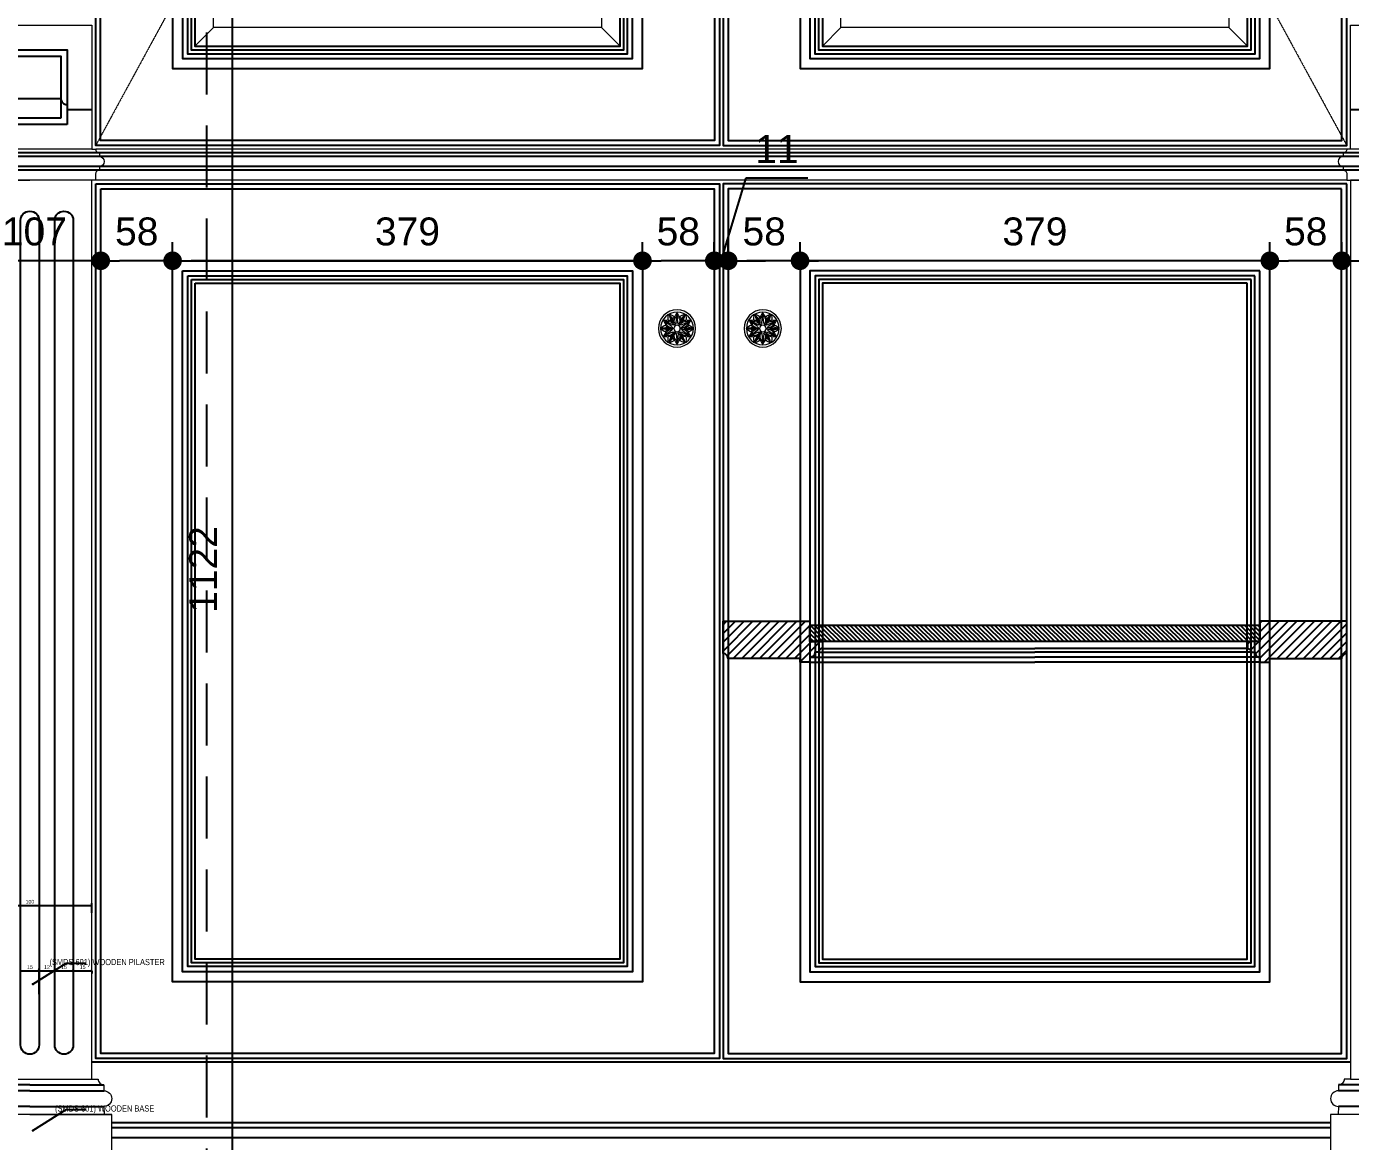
# Model space of a CAD drawing. Header units: inches. Extents: x 274057 to 444617, y 485849 to 635630.
# Drawn here: x 333926 to 334993, y 516499 to 517398 of the extents above; entities that cross this region are included whole.
import ezdxf

# ---------------------------------------------------------------- set-up
doc = ezdxf.new("R2010")
doc.units = ezdxf.units.IN
doc.header["$MEASUREMENT"] = 0
doc.linetypes.add('HIDDEN', pattern=[0.375, 0.25, -0.125])
for name, color, linetype, lineweight in [('Bronze', 40, 'Continuous', 0), ('Glass', 4, 'Continuous', 0), ('WOOD-HID', 8, 'HIDDEN', 18)]:
    doc.layers.add(name, color=color, linetype=linetype, lineweight=lineweight)
for name, color, linetype in [('CQ Grg Gypsum', 41, 'Continuous'), ('CQ PANEL DIMENSION', 1, 'Continuous'), ('CQ SPOT DETAIL DIMENSION', 9, 'Continuous'), ('CQ spot detail elevation', 1, 'Continuous'), ('CQ SPOT DETAILS', 40, 'Continuous'), ('CQ text label', 3, 'Continuous'), ('FURNITURE', 252, 'Continuous'), ('Layer7', 8, 'Continuous'), ('WOOD', 23, 'Continuous'), ('WOOD 01', 34, 'Continuous'), ('WOOD 02', 32, 'Continuous'), ('Wood SECT', 1, 'Continuous')]:
    doc.layers.add(name, color=color, linetype=linetype)
doc.styles.add('DIM 50', font='romans.shx', dxfattribs={"width": 0.75, "height": 100})
doc.styles.get("Standard").update_dxf_attribs({"font": 'arial.ttf'})
doc.dimstyles.new('chester 15', dxfattribs={"dimscale": 0.15, "dimtxt": 150, "dimasz": 100, "dimexe": 100, "dimexo": 0, "dimgap": 80, "dimtad": 1, "dimdec": 0, "dimzin": 0, "dimdsep": 46, "dimtxsty": 'Standard', "dimblk": 'DOT', "dimcen": 100, "dimclrd": 1, "dimclre": 1, "dimclrt": 3, "dimadec": 0, "dimazin": 0, "dimtfac": 1, "dimtdec": 0, "dimtofl": 0, "dimtmove": 0, "dimatfit": 3, "dimfxl": 1, "dimtolj": 1, "dimtzin": 0, "dimlwd": -1, "dimarcsym": 0})
doc.dimstyles.new('CQ 2', dxfattribs={"dimscale": 0.02, "dimtxt": 150, "dimasz": 50, "dimexe": 100, "dimexo": 0, "dimgap": 80, "dimtad": 1, "dimdec": 0, "dimzin": 0, "dimdsep": 46, "dimtxsty": 'Standard', "dimblk": 'DOT', "dimcen": 100, "dimclrd": 1, "dimclre": 1, "dimclrt": 3, "dimadec": 0, "dimazin": 0, "dimtfac": 1, "dimtdec": 0, "dimtofl": 0, "dimtmove": 0, "dimatfit": 3, "dimfxl": 1, "dimtolj": 1, "dimtzin": 0, "dimlwd": -1, "dimarcsym": 0})
doc.dimstyles.get("Standard").update_dxf_attribs({"dimtxt": 0.18, "dimasz": 0.18, "dimexe": 0.18, "dimexo": 0.0625, "dimgap": 0.09, "dimtad": 0, "dimtih": 1, "dimtoh": 1, "dimdec": 4, "dimzin": 0, "dimdsep": 46, "dimtxsty": 'Standard', "dimcen": 0.09, "dimadec": 0, "dimazin": 0, "dimtfac": 1, "dimtdec": 4, "dimtofl": 0, "dimtmove": 0, "dimatfit": 3, "dimfxl": 1, "dimtolj": 1, "dimtzin": 0, "dimarcsym": 0})
pattern_1 = [(45, (20118.3853, -75431.223), (-3.535533906, 3.535533906), [])]

# ---------------------------------------------------------------- blocks, each defined once
blk = doc.blocks.new('_Dot')
at = {"color": 0, "linetype": 'ByBlock', "lineweight": -2}
blk.add_line((-0.5, 0), (-1, 0), dxfattribs=at)
at = {"color": 0, "linetype": 'ByBlock', "const_width": 0.5}
blk.add_lwpolyline([(-0.25, 0, 1), (0.25, 0, 1)], format="xyb", close=True, dxfattribs=at)
blk = doc.blocks.new('*D616')
at = {"layer": 'CQ SPOT DETAIL DIMENSION', "color": 1, "lineweight": -2, "transparency": 16777216}
for p, q in [((333921.3, 516617.9), (333921.3, 516638.5)), ((333936.3, 516617.9), (333936.3, 516638.5))]:
    blk.add_line(p, q, dxfattribs=at)
at = {"layer": 'CQ SPOT DETAIL DIMENSION', "color": 1, "transparency": 16777216}
blk.add_line((333922.3, 516636.5), (333935.3, 516636.5), dxfattribs=at)
at = {"layer": 'Defpoints', "color": 0, "transparency": 16777216}
for p in [(333936.3, 516636.5), (333921.3, 516617.9, 0), (333936.3, 516617.9, 0)]:
    blk.add_point(p, dxfattribs=at)
at = {"layer": 'CQ SPOT DETAIL DIMENSION', "color": 1, "transparency": 16777216, "rotation": 180}
blk.add_blockref('_Dot', (333921.3, 516636.5), dxfattribs=at)
at = {"layer": 'CQ SPOT DETAIL DIMENSION', "color": 1, "transparency": 16777216}
blk.add_blockref('_Dot', (333936.3, 516636.5), dxfattribs=at)
at = {"layer": 'CQ SPOT DETAIL DIMENSION', "color": 3, "transparency": 16777216, "insert": (333928.8, 516639.6), "char_height": 3, "attachment_point": 5}
blk.add_mtext('\\A1;15', dxfattribs=at)
blk = doc.blocks.new('*D618')
at = {"layer": 'CQ SPOT DETAIL DIMENSION', "color": 1, "lineweight": -2, "transparency": 16777216}
for p, q in [((333948.8, 516617.9), (333948.8, 516638.5)), ((333963.8, 516617.9), (333963.8, 516638.5))]:
    blk.add_line(p, q, dxfattribs=at)
at = {"layer": 'CQ SPOT DETAIL DIMENSION', "color": 1, "transparency": 16777216}
blk.add_line((333949.8, 516636.5), (333962.8, 516636.5), dxfattribs=at)
at = {"layer": 'Defpoints', "color": 0, "transparency": 16777216}
for p in [(333963.8, 516636.5), (333948.8, 516617.9, 0), (333963.8, 516617.9, 0)]:
    blk.add_point(p, dxfattribs=at)
at = {"layer": 'CQ SPOT DETAIL DIMENSION', "color": 1, "transparency": 16777216, "rotation": 180}
blk.add_blockref('_Dot', (333948.8, 516636.5), dxfattribs=at)
at = {"layer": 'CQ SPOT DETAIL DIMENSION', "color": 1, "transparency": 16777216}
blk.add_blockref('_Dot', (333963.8, 516636.5), dxfattribs=at)
at = {"layer": 'CQ SPOT DETAIL DIMENSION', "color": 3, "transparency": 16777216, "insert": (333956.3, 516639.6), "char_height": 3, "attachment_point": 5}
blk.add_mtext('\\A1;15', dxfattribs=at)
blk = doc.blocks.new('*D619')
at = {"layer": 'CQ SPOT DETAIL DIMENSION', "color": 1, "lineweight": -2, "transparency": 16777216}
for p, q in [((333963.8, 516617.9), (333963.8, 516638.5)), ((333978.8, 516636.5), (333978.8, 516634.5))]:
    blk.add_line(p, q, dxfattribs=at)
at = {"layer": 'CQ SPOT DETAIL DIMENSION', "color": 1, "transparency": 16777216}
blk.add_line((333964.8, 516636.5), (333977.8, 516636.5), dxfattribs=at)
at = {"layer": 'Defpoints', "color": 0, "transparency": 16777216}
for p in [(333978.8, 516636.5, 0), (333978.8, 516636.5), (333963.8, 516617.9, 0)]:
    blk.add_point(p, dxfattribs=at)
at = {"layer": 'CQ SPOT DETAIL DIMENSION', "color": 1, "transparency": 16777216, "rotation": 180}
blk.add_blockref('_Dot', (333963.8, 516636.5), dxfattribs=at)
at = {"layer": 'CQ SPOT DETAIL DIMENSION', "color": 1, "transparency": 16777216}
blk.add_blockref('_Dot', (333978.8, 516636.5), dxfattribs=at)
at = {"layer": 'CQ SPOT DETAIL DIMENSION', "color": 3, "transparency": 16777216, "insert": (333971.3, 516639.6), "char_height": 3, "attachment_point": 5}
blk.add_mtext('\\A1;15', dxfattribs=at)
blk = doc.blocks.new('*D620')
at = {"layer": 'CQ SPOT DETAIL DIMENSION', "color": 1, "lineweight": -2, "transparency": 16777216}
for p, q in [((333878.8, 516683.4), (333878.8, 516691.2)), ((333978.8, 516683.4), (333978.8, 516691.2))]:
    blk.add_line(p, q, dxfattribs=at)
at = {"layer": 'CQ SPOT DETAIL DIMENSION', "color": 1, "transparency": 16777216}
blk.add_line((333879.8, 516689.2), (333977.8, 516689.2), dxfattribs=at)
at = {"layer": 'Defpoints', "color": 0, "transparency": 16777216}
for p in [(333978.8, 516689.2), (333878.8, 516683.4, 0), (333978.8, 516683.4, 0)]:
    blk.add_point(p, dxfattribs=at)
at = {"layer": 'CQ SPOT DETAIL DIMENSION', "color": 1, "transparency": 16777216, "rotation": 180}
blk.add_blockref('_Dot', (333878.8, 516689.2), dxfattribs=at)
at = {"layer": 'CQ SPOT DETAIL DIMENSION', "color": 1, "transparency": 16777216}
blk.add_blockref('_Dot', (333978.8, 516689.2), dxfattribs=at)
at = {"layer": 'CQ SPOT DETAIL DIMENSION', "color": 3, "transparency": 16777216, "insert": (333928.8, 516692.3), "char_height": 3, "attachment_point": 5}
blk.add_mtext('\\A1;100', dxfattribs=at)
blk = doc.blocks.new('pilaster wardrobe')
at = {"layer": 'WOOD', "lineweight": 0}
blk.add_line((3399.1, -8726.1, 0), (3333.1, -8726.1, 0), dxfattribs=at)
blk.add_line((3399.1, -8726.1, 0), (3333.1, -8726.1, 0), dxfattribs=at)
at = {"layer": 'WOOD 01', "lineweight": 0, "ltscale": 500}
blk.add_line((3399.1, -8726.1, 0), (3465.1, -8726.1, 0), dxfattribs=at)
at = {"layer": 'WOOD 01', "lineweight": 0, "ltscale": 500, "elevation": 0}
for points in [[(3349.1, -7947.5), (3449.1, -7947.5), (3449.1, -7847.5), (3349.1, -7847.5)], [(3349.1, -7972.5), (3449.1, -7972.5), (3449.1, -8697.5), (3349.1, -8697.5)], [(3333.1, -8726.1), (3465.1, -8726.1), (3465.1, -8847.5), (3333.1, -8847.5)]]:
    blk.add_lwpolyline(points, close=True, dxfattribs=at)
for points in [[(3349.1, -7947.5), (3346.1, -7947.5, -0.414214), (3343.1, -7950.5), (3343.1, -7953.5, 1), (3343.1, -7961.5), (3343.1, -7964.5, -0.414214), (3346.1, -7967.5), (3346.1, -7972.5), (3399.1, -7972.5)], [(3449.1, -7947.5), (3452.1, -7947.5, 0.414214), (3455.1, -7950.5), (3455.1, -7953.5, -1), (3455.1, -7961.5), (3455.1, -7964.5, 0.414214), (3452.1, -7967.5), (3452.1, -7972.5), (3399.1, -7972.5)], [(3349.1, -8697.5), (3344.1, -8697.5, -0.414214), (3339.4, -8702.2), (3339.4, -8707, 1), (3339.4, -8719.6), (3339.3, -8726.1)], [(3449.1, -8697.5), (3454.1, -8697.5, 0.414214), (3458.8, -8702.2), (3458.8, -8707, -1), (3458.8, -8719.6), (3458.9, -8726.1)]]:
    blk.add_lwpolyline(points, format="xyb", dxfattribs=at)
at = {"layer": 'WOOD 02', "color": 8, "ltscale": 100}
for p, q in [((3343.1, -7950.5, 0), (3455.1, -7950.5, 0)), ((3343.1, -7953.5, 0), (3455.1, -7953.5, 0)), ((3343.1, -7961.5, 0), (3455.1, -7961.5, 0)), ((3343.1, -7964.5, 0), (3455.1, -7964.5, 0)), ((3399.1, -8702.2, 0), (3339.4, -8702.2, 0)), ((3399.1, -8707, 0), (3339.4, -8707, 0)), ((3399.1, -8702.2, 0), (3458.8, -8702.2, 0)), ((3399.1, -8707, 0), (3458.8, -8707, 0)), ((3399.1, -8719.6, 0), (3339.4, -8719.6, 0)), ((3399.1, -8719.6, 0), (3458.8, -8719.6, 0))]:
    blk.add_line(p, q, dxfattribs=at)
at = {"layer": 'WOOD 02', "color": 8, "ltscale": 100, "elevation": 0}
for points in [[(3369.1, -7927.5), (3429.1, -7927.5), (3429.1, -7867.5), (3369.1, -7867.5)], [(3374.1, -7922.5), (3424.1, -7922.5), (3424.1, -7872.5), (3374.1, -7872.5)]]:
    blk.add_lwpolyline(points, close=True, dxfattribs=at)
for points in [[(3364.1, -8005), (3364.1, -8670, 1), (3379.1, -8670), (3379.1, -8005, 1)], [(3391.6, -8005), (3391.6, -8670, 1), (3406.6, -8670), (3406.6, -8005, 1)]]:
    blk.add_lwpolyline(points, format="xyb", close=True, dxfattribs=at)
at = {"layer": 'Wood SECT', "elevation": 0}
blk.add_lwpolyline([(3449.1, -7915.6), (3429.1, -7915.6), (3429.1, -7911.6, -0.414214), (3424.1, -7906.6), (3399.1, -7906.6), (3374.1, -7906.6, -0.414214), (3369.1, -7911.6), (3369.1, -7915.6), (3349.1, -7915.6)], format="xyb", dxfattribs=at)
blk = doc.blocks.new('EMPIREFLOW')
at = {"layer": 'Bronze', "lineweight": 0, "ltscale": 750}
for p, q in [((163745, -58403), (163656, -58249)), ((163789, -58404), (163806, -58248)), ((163823, -58404), (163806, -58248)), ((163867, -58403), (163956, -58249)), ((163684, -58508), (163506, -58508)), ((163713, -58475), (163581, -58378)), ((163730, -58444), (163581, -58378)), ((163707, -58546), (163581, -58638)), ((163881, -58444), (164031, -58378)), ((163899, -58475), (164031, -58378)), ((163905, -58546), (164031, -58638)), ((163928, -58508), (164106, -58508)), ((163724, -58575), (163581, -58638)), ((163745, -58614), (163656, -58768)), ((163788, -58606), (163806, -58768)), ((163824, -58606), (163806, -58768)), ((163867, -58614), (163956, -58768)), ((163888, -58575), (164031, -58638))]:
    blk.add_line(p, q, dxfattribs=at)
for radius in [340, 300, 60]:
    blk.add_circle((163806, -58508), radius, dxfattribs=at)
for centre, radius, start, end in [((163807, -58318), 166, 155.4346, 193.944), ((163640, -58414), 166, 46.056, 84.5654), ((163854, -58358), 118, 146.8923, 202.0108), ((163573, -58129), 246, 317.7923, 341.2168), ((163857, -58368), 102, 141.6299, 195.9864), ((163703, -58231), 105, 315.2234, 350.3888), ((164038, -58129), 246, 198.7832, 222.2077), ((163909, -58231), 105, 189.6112, 224.7766), ((163754, -58368), 102, 344.0136, 38.3701), ((163971, -58414), 166, 95.4346, 133.944), ((163758, -58358), 118, 337.9892, 33.1077), ((163805, -58318), 166, 346.056, 24.5654), ((163641, -58605), 166, 106.056, 144.5654), ((163641, -58412), 166, 215.4346, 253.944), ((163594, -58118), 246, 258.7832, 282.2077), ((163361, -58520), 246, 17.7923, 41.2168), ((163514, -58459), 105, 15.2234, 50.3888), ((163617, -58280), 105, 249.6112, 284.7766), ((163700, -58392), 118, 206.8923, 262.0108), ((163700, -58625), 118, 97.9892, 153.1077), ((163710, -58394), 102, 201.6299, 255.9777), ((163710, -58623), 102, 104.0136, 158.3701), ((163659, -58483), 102, 44.0223, 98.3701), ((163652, -58475), 118, 37.9892, 93.1077), ((163676, -58508), 48.7, 308.3219, 42.0117), ((163741, -58397), 48.7, 257.9883, 351.6781), ((163871, -58397), 48.7, 188.3219, 282.0117), ((163960, -58475), 118, 86.8923, 142.0108), ((163953, -58483), 102, 81.6299, 135.9777), ((163935, -58508), 48.7, 137.9883, 231.6781), ((163902, -58394), 102, 284.0223, 338.3701), ((163902, -58623), 102, 21.6299, 75.9864), ((163912, -58392), 118, 277.9892, 333.1077), ((163912, -58625), 118, 26.8923, 82.0108), ((164018, -58118), 246, 257.7923, 281.2168), ((163995, -58280), 105, 255.2234, 290.3888), ((164098, -58459), 105, 129.6112, 164.7766), ((164250, -58520), 246, 138.7832, 162.2077), ((163971, -58605), 166, 35.4346, 73.944), ((163971, -58412), 166, 286.056, 324.5654), ((163361, -58497), 246, 318.7832, 342.2077), ((163594, -58899), 246, 77.7923, 101.2168), ((163514, -58558), 105, 309.6112, 344.7766), ((163617, -58736), 105, 75.2234, 110.3888), ((163807, -58699), 166, 166.056, 204.5654), ((163659, -58534), 102, 261.6299, 315.9777), ((163652, -58542), 118, 266.8923, 322.0108), ((163640, -58603), 166, 275.4346, 313.944), ((163742, -58621), 48.7, 17.9883, 111.6781), ((163854, -58658), 118, 157.9892, 213.1077), ((163857, -58649), 102, 164.0136, 218.3701), ((163573, -58887), 246, 18.7832, 42.2077), ((163703, -58786), 105, 9.6112, 44.7766), ((163909, -58786), 105, 135.2234, 170.3888), ((164038, -58887), 246, 137.7923, 161.2168), ((163870, -58621), 48.7, 68.3219, 162.0117), ((163754, -58649), 102, 321.6299, 15.9864), ((163758, -58658), 118, 326.8923, 22.0108), ((163971, -58603), 166, 226.056, 264.5654), ((163960, -58542), 118, 217.9892, 273.1077), ((163953, -58534), 102, 224.0223, 278.3701), ((163805, -58699), 166, 335.4346, 13.944), ((164018, -58899), 246, 78.7832, 102.2077), ((163995, -58736), 105, 69.6112, 104.7766), ((164098, -58558), 105, 195.2234, 230.3888), ((164250, -58497), 246, 197.7923, 221.2168)]:
    blk.add_arc(centre, radius, start, end, dxfattribs=at)
for centre, major_axis, ratio, start_param, end_param in [((163745, -58403), (73, -126), 0.152208, 1.934961, 4.348282), ((163745, -58403), (-15.9, 27.7), 0.480975, 7.904841, 10.945558), ((163928, -58508), (31.9, 0), 0.480975, 7.904841, 10.945558), ((163928, -58508), (-146, 0), 0.152208, 1.934961, 4.348282), ((163867, -58614), (15.9, -27.7), 0.480975, 7.904841, 10.945558), ((163867, -58614), (-73, 126), 0.152208, 1.934961, 4.348282)]:
    blk.add_ellipse(centre, major_axis=major_axis, ratio=ratio, start_param=start_param, end_param=end_param, dxfattribs=at)
at = {"layer": 'Bronze', "lineweight": 0, "ltscale": 750, "extrusion": (0, 0, -1)}
for centre, major_axis, ratio, start_param, end_param in [((163867, -58403), (-73, -126), 0.152208, 1.934961, 4.348282), ((163684, -58508), (146, 0), 0.152208, 1.934961, 4.348282), ((163684, -58508), (-31.9, 0), 0.480975, 7.904841, 10.945558), ((163867, -58403), (15.9, 27.7), 0.480975, 7.904841, 10.945558), ((163745, -58614), (73, 126), 0.152208, 1.934961, 4.348282), ((163745, -58614), (-15.9, -27.7), 0.480975, 7.904841, 10.945558)]:
    blk.add_ellipse(centre, major_axis=major_axis, ratio=ratio, start_param=start_param, end_param=end_param, dxfattribs=at)
blk = doc.blocks.new('FF-15 Cabinet elev B rev')
at = {"color": 8}
for p, q in [((6860.8, 1315.2), (5857.9, 1315.2)), ((6860.6, 1312.2), (5858.2, 1312.2)), ((6860.6, 1304.2), (5858.2, 1304.2)), ((6860.6, 1301.2), (5858.2, 1301.2))]:
    blk.add_line(p, q, dxfattribs=at)
at = {"layer": 'Glass'}
for p, q in [((5950.2, 1416.2, 0), (5935.2, 1401.2, 0)), ((6262.9, 1416.2, 0), (6277.9, 1401.2, 0)), ((6455.9, 1416.2, 0), (6440.9, 1401.2, 0)), ((6768.6, 1416.2, 0), (6783.6, 1401.2, 0))]:
    blk.add_line(p, q, dxfattribs=at)
at = {"layer": 'Glass', "elevation": 0}
for points in [[(5950.2, 3078.8), (6262.9, 3078.8), (6262.9, 1416.2), (5950.2, 1416.2)], [(6455.9, 3078.8), (6768.6, 3078.8), (6768.6, 1416.2), (6455.9, 1416.2)]]:
    blk.add_lwpolyline(points, close=True, dxfattribs=at)
at = {"layer": 'WOOD 01', "lineweight": 0}
for p, q in [((6863.6, 1318.2, 0), (5855.2, 1318.2, 0)), ((6863.6, 1293.2), (5855.2, 1293.2))]:
    blk.add_line(p, q, dxfattribs=at)
at = {"layer": 'WOOD 01'}
blk.add_line((6866.6, 581.7, 0), (5852.2, 581.7, 0), dxfattribs=at)
at = {"layer": 'WOOD 01', "ltscale": 1000}
for p, q in [((5868.2, 533.2), (6850.6, 533.2, 0)), ((5868.2, 529.2), (6850.6, 529.2, 0)), ((5868.2, 521.1, 0), (6850.6, 521.1, 0))]:
    blk.add_line(p, q, dxfattribs=at)
at = {"layer": 'WOOD 01', "elevation": 0}
for points in [[(5855.2, 3173.8), (6357.9, 3173.8), (6357.9, 1321.2), (5855.2, 1321.2)], [(5859.2, 3169.8), (6353.9, 3169.8), (6353.9, 1325.2), (5859.2, 1325.2)], [(6863.6, 3173.8), (6360.9, 3173.8), (6360.9, 1321.2), (6863.6, 1321.2)], [(6859.6, 3169.8), (6364.9, 3169.8), (6364.9, 1325.2), (6859.6, 1325.2)], [(6295.9, 3111.8), (5917.2, 3111.8), (5917.2, 1383.2), (6295.9, 1383.2)], [(6801.6, 3111.8), (6422.9, 3111.8), (6422.9, 1383.2), (6801.6, 1383.2)], [(6287.9, 3103.8), (5925.2, 3103.8), (5925.2, 1391.2), (6287.9, 1391.2)], [(6283.9, 3099.8), (5929.2, 3099.8), (5929.2, 1395.2), (6283.9, 1395.2)], [(6280.9, 3096.8), (5932.2, 3096.8), (5932.2, 1398.2), (6280.9, 1398.2)], [(6793.6, 3103.8), (6430.9, 3103.8), (6430.9, 1391.2), (6793.6, 1391.2)], [(6789.6, 3099.8), (6434.9, 3099.8), (6434.9, 1395.2), (6789.6, 1395.2)], [(6786.6, 3096.8), (6437.9, 3096.8), (6437.9, 1398.2), (6786.6, 1398.2)], [(6277.9, 3093.8), (5935.2, 3093.8), (5935.2, 1401.2), (6277.9, 1401.2)], [(6783.6, 3093.8), (6440.9, 3093.8), (6440.9, 1401.2), (6783.6, 1401.2)], [(5855.2, 1290.2), (6357.9, 1290.2), (6357.9, 584.7), (5855.2, 584.7)], [(5859.3, 1286.1), (6353.8, 1286.1), (6353.8, 588.8), (5859.3, 588.8)], [(6863.6, 1290.2), (6360.9, 1290.2), (6360.9, 584.7), (6863.6, 584.7)], [(6859.4, 1286.1), (6365, 1286.1), (6365, 588.8), (6859.4, 588.8)], [(5917.2, 1228.2), (6295.9, 1228.2), (6295.9, 646.7), (5917.2, 646.7)], [(6801.6, 1228.2), (6422.9, 1228.2), (6422.9, 646.7), (6801.6, 646.7)], [(5925.2, 1220.2), (6287.9, 1220.2), (6287.9, 654.7), (5925.2, 654.7)], [(6793.6, 1220.2), (6430.9, 1220.2), (6430.9, 654.7), (6793.6, 654.7)], [(5929.4, 1216), (6283.7, 1216), (6283.7, 658.9), (5929.4, 658.9)], [(5932.4, 1213), (6280.7, 1213), (6280.7, 661.9), (5932.4, 661.9)], [(5935.4, 1210), (6277.7, 1210), (6277.7, 664.9), (5935.4, 664.9)], [(6789.4, 1216), (6435.1, 1216), (6435.1, 658.9), (6789.4, 658.9)], [(6786.4, 1213), (6438.1, 1213), (6438.1, 661.9), (6786.4, 661.9)], [(6783.4, 1210), (6441.1, 1210), (6441.1, 664.9), (6783.4, 664.9)]]:
    blk.add_lwpolyline(points, close=True, dxfattribs=at)
at = {"layer": 'WOOD-HID', "lineweight": 0}
for p, q in [((6863.6, 3173.8, 0), (5855.2, 1321.2, 0)), ((5855.2, 3173.8, 0), (6863.6, 1321.2, 0))]:
    blk.add_line(p, q, dxfattribs=at)
at = {"layer": 'FURNITURE', "lineweight": 0, "xscale": -0.0441, "yscale": 0.0441, "zscale": 0.0441}
for p in [(13547.6, 3753.8, 0), (13616.7, 3753.8, 0)]:
    blk.add_blockref('EMPIREFLOW', p, dxfattribs=at)
at = {"layer": 'WOOD', "color": 0, "xscale": -0.9999857733061659, "yscale": 0.9999857733061659, "zscale": 0.9999857733061659}
for p in [(9201.2, 9265.6, 0), (10315.6, 9265.6, 0)]:
    blk.add_blockref('pilaster wardrobe', p, dxfattribs=at)
blk = doc.blocks.new('cabinet 80 framed wood door')
at = {"layer": 'Layer7'}
h = blk.add_hatch(dxfattribs=at)
h.set_pattern_fill('ANSI31', color=256, scale=40)
h.set_pattern_definition(pattern_1)
h.paths.add_polyline_path([(352338.8, 505764.2), (352338.8, 505761.2), (352346.8, 505761.2), (352346.8, 505765.2, 0.414214), (352350.8, 505769.2), (352353.8, 505769.2, -0.414214), (352356.8, 505772.2), (352356.8, 505777.8), (352346.8, 505777.8), (352346.8, 505783.8), (352346.8, 505794.2), (352336.8, 505794.2), (352276.8, 505794.2), (352276.8, 505768.2, -0.397359), (352280.8, 505764.2)])
h = blk.add_hatch(dxfattribs=at)
h.set_pattern_fill('ANSI31', color=256, scale=20, angle=90)
h.paths.add_polyline_path([(352709.5, 505777.8), (352709.5, 505791.2), (352346.8, 505791.2), (352346.8, 505777.8)])
h = blk.add_hatch(dxfattribs=at)
h.set_pattern_fill('ANSI31', color=256, scale=40)
h.set_pattern_definition(pattern_1)
h.paths.add_polyline_path([(352775.5, 505764.2, -0.397359), (352779.5, 505768.2), (352779.5, 505794.2), (352709.5, 505794.2), (352709.5, 505783.8), (352709.5, 505777.8), (352699.5, 505777.8), (352699.5, 505772.2, -0.414214), (352702.5, 505769.2), (352705.5, 505769.2, 0.414214), (352709.5, 505765.2), (352709.5, 505761.2), (352717.5, 505761.2), (352717.5, 505764.2)])
at = {"color": 8, "elevation": 0.1}
for points in [[(352353.8, 505769.2), (352528.1, 505769.2)], [(352356.8, 505772.2), (352528.1, 505772.2)], [(352699.5, 505772.2), (352528.1, 505772.2)], [(352702.5, 505769.2), (352528.1, 505769.2)], [(352346.8, 505765.2), (352528.1, 505765.2)], [(352346.8, 505761.2), (352528.1, 505761.2)], [(352709.5, 505765.2), (352528.1, 505765.2)], [(352709.5, 505761.2), (352528.1, 505761.2)]]:
    blk.add_lwpolyline(points, dxfattribs=at)
at = {"layer": 'Wood SECT', "elevation": 0.1}
for points in [[(352356.8, 505777.8), (352356.8, 505772.2, 0.414214), (352353.8, 505769.2), (352350.8, 505769.2, -0.414214), (352346.8, 505765.2), (352346.8, 505761.2), (352338.8, 505761.2), (352338.8, 505764.2), (352280.8, 505764.2, 0.397359), (352276.8, 505768.2), (352276.8, 505794.2), (352346.8, 505794.2), (352346.8, 505783.8), (352346.8, 505783.8), (352346.8, 505777.8)], [(352699.5, 505777.8), (352699.5, 505772.2, -0.414214), (352702.5, 505769.2), (352705.5, 505769.2, 0.414214), (352709.5, 505765.2), (352709.5, 505761.2), (352717.5, 505761.2), (352717.5, 505764.2), (352775.5, 505764.2, -0.397359), (352779.5, 505768.2), (352779.5, 505794.2), (352709.5, 505794.2), (352709.5, 505783.8), (352709.5, 505783.8), (352709.5, 505777.8)]]:
    blk.add_lwpolyline(points, format="xyb", close=True, dxfattribs=at)
blk.add_lwpolyline([(352346.8, 505791.2), (352709.5, 505791.2), (352709.5, 505777.8), (352346.8, 505777.8)], close=True, dxfattribs=at)
blk = doc.blocks.new('*D825')
at = {"layer": 'CQ PANEL DIMENSION', "color": 1, "lineweight": -2, "transparency": 16777216}
for p, q in [((333857.8, 517521.3), (334106.7, 517521.3)), ((333857.8, 516399.3), (334106.7, 516399.3))]:
    blk.add_line(p, q, dxfattribs=at)
at = {"layer": 'CQ PANEL DIMENSION', "color": 1, "transparency": 16777216}
blk.add_line((334091.7, 517506.3), (334091.7, 516414.3), dxfattribs=at)
at = {"layer": 'Defpoints', "color": 0, "transparency": 16777216}
for p in [(333857.8, 517521.3, 0), (333857.8, 516399.3, 0), (334091.7, 516399.3)]:
    blk.add_point(p, dxfattribs=at)
at = {"layer": 'CQ PANEL DIMENSION', "color": 1, "transparency": 16777216, "xscale": 15, "yscale": 15, "zscale": 15}
for p, rotation in [((334091.7, 517521.3), 90), ((334091.7, 516399.3), 270)]:
    blk.add_blockref('_Dot', p, dxfattribs=dict(at, rotation=rotation))
at = {"layer": 'CQ PANEL DIMENSION', "color": 3, "transparency": 16777216, "insert": (334068.4, 516960.3), "char_height": 22.5, "attachment_point": 5, "rotation": 90}
blk.add_mtext('\\A1;1122', dxfattribs=at)
blk = doc.blocks.new('*D857')
at = {"layer": 'CQ PANEL DIMENSION', "color": 1, "lineweight": -2, "transparency": 16777216}
for p, q in [((334986.1, 517209.3), (334986.1, 517224.3)), ((335100.3, 517209.3), (335100.3, 517224.3))]:
    blk.add_line(p, q, dxfattribs=at)
at = {"layer": 'CQ PANEL DIMENSION', "color": 1, "transparency": 16777216}
blk.add_line((335085.3, 517209.3), (335001.1, 517209.3), dxfattribs=at)
at = {"layer": 'Defpoints', "color": 0, "transparency": 16777216}
for p in [(334986.1, 517209.3, 0), (334986.1, 517209.3), (335100.3, 517209.3, 0)]:
    blk.add_point(p, dxfattribs=at)
at = {"layer": 'CQ PANEL DIMENSION', "color": 1, "transparency": 16777216, "xscale": 15, "yscale": 15, "zscale": 15, "rotation": 180}
blk.add_blockref('_Dot', (334986.1, 517209.3), dxfattribs=at)
at = {"layer": 'CQ PANEL DIMENSION', "color": 1, "transparency": 16777216, "xscale": 15, "yscale": 15, "zscale": 15}
blk.add_blockref('_Dot', (335100.3, 517209.3), dxfattribs=at)
at = {"layer": 'CQ PANEL DIMENSION', "color": 3, "transparency": 16777216, "insert": (335043.2, 517232.6), "char_height": 22.5, "attachment_point": 5}
blk.add_mtext('\\A1;114', dxfattribs=at)
blk = doc.blocks.new('*D858')
at = {"layer": 'CQ PANEL DIMENSION', "color": 1, "lineweight": -2, "transparency": 16777216}
for p, q in [((334928.2, 517209.3), (334928.2, 517224.3)), ((334986.1, 517209.3), (334986.1, 517224.3))]:
    blk.add_line(p, q, dxfattribs=at)
at = {"layer": 'CQ PANEL DIMENSION', "color": 1, "transparency": 16777216}
blk.add_line((334971.1, 517209.3), (334943.2, 517209.3), dxfattribs=at)
at = {"layer": 'Defpoints', "color": 0, "transparency": 16777216}
for p in [(334928.2, 517209.3, 0), (334928.2, 517209.3), (334986.1, 517209.3, 0)]:
    blk.add_point(p, dxfattribs=at)
at = {"layer": 'CQ PANEL DIMENSION', "color": 1, "transparency": 16777216, "xscale": 15, "yscale": 15, "zscale": 15, "rotation": 180}
blk.add_blockref('_Dot', (334928.2, 517209.3), dxfattribs=at)
at = {"layer": 'CQ PANEL DIMENSION', "color": 1, "transparency": 16777216, "xscale": 15, "yscale": 15, "zscale": 15}
blk.add_blockref('_Dot', (334986.1, 517209.3), dxfattribs=at)
at = {"layer": 'CQ PANEL DIMENSION', "color": 3, "transparency": 16777216, "insert": (334957.1, 517232.8), "char_height": 22.5, "attachment_point": 5}
blk.add_mtext('\\A1;58', dxfattribs=at)
blk = doc.blocks.new('*D859')
at = {"layer": 'CQ PANEL DIMENSION', "color": 1, "lineweight": -2, "transparency": 16777216}
for p, q in [((334549.5, 517209.3), (334549.5, 517224.3)), ((334928.2, 517209.3), (334928.2, 517224.3))]:
    blk.add_line(p, q, dxfattribs=at)
at = {"layer": 'CQ PANEL DIMENSION', "color": 1, "transparency": 16777216}
blk.add_line((334913.2, 517209.3), (334564.5, 517209.3), dxfattribs=at)
at = {"layer": 'Defpoints', "color": 0, "transparency": 16777216}
for p in [(334549.5, 517209.3, 0), (334549.5, 517209.3), (334928.2, 517209.3, 0)]:
    blk.add_point(p, dxfattribs=at)
at = {"layer": 'CQ PANEL DIMENSION', "color": 1, "transparency": 16777216, "xscale": 15, "yscale": 15, "zscale": 15, "rotation": 180}
blk.add_blockref('_Dot', (334549.5, 517209.3), dxfattribs=at)
at = {"layer": 'CQ PANEL DIMENSION', "color": 1, "transparency": 16777216, "xscale": 15, "yscale": 15, "zscale": 15}
blk.add_blockref('_Dot', (334928.2, 517209.3), dxfattribs=at)
at = {"layer": 'CQ PANEL DIMENSION', "color": 3, "transparency": 16777216, "insert": (334738.8, 517232.8), "char_height": 22.5, "attachment_point": 5}
blk.add_mtext('\\A1;379', dxfattribs=at)
blk = doc.blocks.new('*D860')
at = {"layer": 'CQ PANEL DIMENSION', "color": 1, "lineweight": -2, "transparency": 16777216}
for p, q in [((334491.6, 517209.3), (334491.6, 517224.3)), ((334549.5, 517209.3), (334549.5, 517224.3))]:
    blk.add_line(p, q, dxfattribs=at)
at = {"layer": 'CQ PANEL DIMENSION', "color": 1, "transparency": 16777216}
blk.add_line((334534.5, 517209.3), (334506.6, 517209.3), dxfattribs=at)
at = {"layer": 'Defpoints', "color": 0, "transparency": 16777216}
for p in [(334491.6, 517209.3, 0), (334491.6, 517209.3), (334549.5, 517209.3, 0)]:
    blk.add_point(p, dxfattribs=at)
at = {"layer": 'CQ PANEL DIMENSION', "color": 1, "transparency": 16777216, "xscale": 15, "yscale": 15, "zscale": 15, "rotation": 180}
blk.add_blockref('_Dot', (334491.6, 517209.3), dxfattribs=at)
at = {"layer": 'CQ PANEL DIMENSION', "color": 1, "transparency": 16777216, "xscale": 15, "yscale": 15, "zscale": 15}
blk.add_blockref('_Dot', (334549.5, 517209.3), dxfattribs=at)
at = {"layer": 'CQ PANEL DIMENSION', "color": 3, "transparency": 16777216, "insert": (334520.6, 517232.8), "char_height": 22.5, "attachment_point": 5}
blk.add_mtext('\\A1;58', dxfattribs=at)
blk = doc.blocks.new('*D861')
at = {"layer": 'CQ PANEL DIMENSION', "color": 1, "transparency": 16777216}
for p, q in [((334486, 517209.3), (334506.1, 517276.2)), ((334506.1, 517276.2), (334555.8, 517276.2)), ((334465.4, 517209.3), (334450.4, 517209.3)), ((334491.6, 517209.3), (334480.4, 517209.3)), ((334506.6, 517209.3), (334521.6, 517209.3))]:
    blk.add_line(p, q, dxfattribs=at)
at = {"layer": 'CQ PANEL DIMENSION', "color": 1, "lineweight": -2, "transparency": 16777216}
for p, q in [((334480.4, 517209.3), (334480.4, 517224.3)), ((334491.6, 517209.3), (334491.6, 517224.3))]:
    blk.add_line(p, q, dxfattribs=at)
at = {"layer": 'Defpoints', "color": 0, "transparency": 16777216}
for p in [(334480.4, 517209.3, 0), (334480.4, 517209.3), (334491.6, 517209.3, 0)]:
    blk.add_point(p, dxfattribs=at)
at = {"layer": 'CQ PANEL DIMENSION', "color": 1, "transparency": 16777216, "xscale": 15, "yscale": 15, "zscale": 15}
blk.add_blockref('_Dot', (334480.4, 517209.3), dxfattribs=at)
at = {"layer": 'CQ PANEL DIMENSION', "color": 1, "transparency": 16777216, "xscale": 15, "yscale": 15, "zscale": 15, "rotation": 180}
blk.add_blockref('_Dot', (334491.6, 517209.3), dxfattribs=at)
at = {"layer": 'CQ PANEL DIMENSION', "color": 3, "transparency": 16777216, "insert": (334530.9, 517299.5), "char_height": 22.5, "attachment_point": 5}
blk.add_mtext('\\A1;11', dxfattribs=at)
blk = doc.blocks.new('*D862')
at = {"layer": 'CQ PANEL DIMENSION', "color": 1, "lineweight": -2, "transparency": 16777216}
for p, q in [((334422.5, 517209.3), (334422.5, 517224.3)), ((334480.4, 517209.3), (334480.4, 517224.3))]:
    blk.add_line(p, q, dxfattribs=at)
at = {"layer": 'CQ PANEL DIMENSION', "color": 1, "transparency": 16777216}
blk.add_line((334465.4, 517209.3), (334437.5, 517209.3), dxfattribs=at)
at = {"layer": 'Defpoints', "color": 0, "transparency": 16777216}
for p in [(334422.5, 517209.3, 0), (334422.5, 517209.3), (334480.4, 517209.3, 0)]:
    blk.add_point(p, dxfattribs=at)
at = {"layer": 'CQ PANEL DIMENSION', "color": 1, "transparency": 16777216, "xscale": 15, "yscale": 15, "zscale": 15, "rotation": 180}
blk.add_blockref('_Dot', (334422.5, 517209.3), dxfattribs=at)
at = {"layer": 'CQ PANEL DIMENSION', "color": 1, "transparency": 16777216, "xscale": 15, "yscale": 15, "zscale": 15}
blk.add_blockref('_Dot', (334480.4, 517209.3), dxfattribs=at)
at = {"layer": 'CQ PANEL DIMENSION', "color": 3, "transparency": 16777216, "insert": (334451.4, 517232.8), "char_height": 22.5, "attachment_point": 5}
blk.add_mtext('\\A1;58', dxfattribs=at)
blk = doc.blocks.new('*D863')
at = {"layer": 'CQ PANEL DIMENSION', "color": 1, "lineweight": -2, "transparency": 16777216}
for p, q in [((334043.8, 517209.3), (334043.8, 517224.3)), ((334422.5, 517209.3), (334422.5, 517224.3))]:
    blk.add_line(p, q, dxfattribs=at)
at = {"layer": 'CQ PANEL DIMENSION', "color": 1, "transparency": 16777216}
blk.add_line((334407.5, 517209.3), (334058.8, 517209.3), dxfattribs=at)
at = {"layer": 'Defpoints', "color": 0, "transparency": 16777216}
for p in [(334043.8, 517209.3, 0), (334043.8, 517209.3), (334422.5, 517209.3, 0)]:
    blk.add_point(p, dxfattribs=at)
at = {"layer": 'CQ PANEL DIMENSION', "color": 1, "transparency": 16777216, "xscale": 15, "yscale": 15, "zscale": 15, "rotation": 180}
blk.add_blockref('_Dot', (334043.8, 517209.3), dxfattribs=at)
at = {"layer": 'CQ PANEL DIMENSION', "color": 1, "transparency": 16777216, "xscale": 15, "yscale": 15, "zscale": 15}
blk.add_blockref('_Dot', (334422.5, 517209.3), dxfattribs=at)
at = {"layer": 'CQ PANEL DIMENSION', "color": 3, "transparency": 16777216, "insert": (334233.1, 517232.8), "char_height": 22.5, "attachment_point": 5}
blk.add_mtext('\\A1;379', dxfattribs=at)
blk = doc.blocks.new('*D864')
at = {"layer": 'CQ PANEL DIMENSION', "color": 1, "lineweight": -2, "transparency": 16777216}
for p, q in [((333985.9, 517209.3), (333985.9, 517224.3)), ((334043.8, 517209.3), (334043.8, 517224.3))]:
    blk.add_line(p, q, dxfattribs=at)
at = {"layer": 'CQ PANEL DIMENSION', "color": 1, "transparency": 16777216}
blk.add_line((334028.8, 517209.3), (334000.9, 517209.3), dxfattribs=at)
at = {"layer": 'Defpoints', "color": 0, "transparency": 16777216}
for p in [(333985.9, 517209.3, 0), (333985.9, 517209.3), (334043.8, 517209.3, 0)]:
    blk.add_point(p, dxfattribs=at)
at = {"layer": 'CQ PANEL DIMENSION', "color": 1, "transparency": 16777216, "xscale": 15, "yscale": 15, "zscale": 15, "rotation": 180}
blk.add_blockref('_Dot', (333985.9, 517209.3), dxfattribs=at)
at = {"layer": 'CQ PANEL DIMENSION', "color": 1, "transparency": 16777216, "xscale": 15, "yscale": 15, "zscale": 15}
blk.add_blockref('_Dot', (334043.8, 517209.3), dxfattribs=at)
at = {"layer": 'CQ PANEL DIMENSION', "color": 3, "transparency": 16777216, "insert": (334014.9, 517232.8), "char_height": 22.5, "attachment_point": 5}
blk.add_mtext('\\A1;58', dxfattribs=at)
blk = doc.blocks.new('*D865')
at = {"layer": 'CQ PANEL DIMENSION', "color": 1, "lineweight": -2, "transparency": 16777216}
for p, q in [((333878.8, 517209.3), (333878.8, 517224.3)), ((333985.9, 517209.3), (333985.9, 517224.3))]:
    blk.add_line(p, q, dxfattribs=at)
at = {"layer": 'CQ PANEL DIMENSION', "color": 1, "transparency": 16777216}
blk.add_line((333970.9, 517209.3), (333893.8, 517209.3), dxfattribs=at)
at = {"layer": 'Defpoints', "color": 0, "transparency": 16777216}
for p in [(333878.8, 517209.3, 0), (333878.8, 517209.3), (333985.9, 517209.3, 0)]:
    blk.add_point(p, dxfattribs=at)
at = {"layer": 'CQ PANEL DIMENSION', "color": 1, "transparency": 16777216, "xscale": 15, "yscale": 15, "zscale": 15, "rotation": 180}
blk.add_blockref('_Dot', (333878.8, 517209.3), dxfattribs=at)
at = {"layer": 'CQ PANEL DIMENSION', "color": 1, "transparency": 16777216, "xscale": 15, "yscale": 15, "zscale": 15}
blk.add_blockref('_Dot', (333985.9, 517209.3), dxfattribs=at)
at = {"layer": 'CQ PANEL DIMENSION', "color": 3, "transparency": 16777216, "insert": (333932.4, 517232.8), "char_height": 22.5, "attachment_point": 5}
blk.add_mtext('\\A1;107', dxfattribs=at)

msp = doc.modelspace()

# ---------------------------------------------------------------- linework, layer by layer
at = {"layer": 'CQ spot detail elevation', "color": 3, "linetype": 'HIDDEN', "ltscale": 200, "elevation": 0}
msp.add_lwpolyline([(332228.1, 517693.3), (334071.2, 517693.3), (334071.2, 516366.7), (332228.1, 516366.7)], close=True, dxfattribs=at)

# ---------------------------------------------------------------- block references
at = {"layer": 'CQ Grg Gypsum'}
for name, p in [('FF-15 Cabinet elev B rev', (328126.6, 515981.1, 0)), ('cabinet 80 framed wood door', (-17789.3, 11124.3, 0))]:
    msp.add_blockref(name, p, dxfattribs=at)

# ---------------------------------------------------------------- texts
at = {"layer": 'CQ text label', "ltscale": 500, "char_height": 5, "width": 933.696, "attachment_point": 1, "style": 'DIM 50'}
for s, insert in [('\\pxqr;{\\fCityBlueprint|b0|i0|c2|p2;(SMDS 601) WOODEN PILASTER}', (333103.8, 516646.2, 0)), ('\\pxqr;{\\fCityBlueprint|b0|i0|c2|p2;(SMDS 601) WOODEN BASE}', (333095.3, 516528.1, 0))]:
    msp.add_mtext(s, dxfattribs=dict(at, insert=insert))

# ---------------------------------------------------------------- dimensions: what is measured, and where the dimension line sits
at = {"layer": 'CQ PANEL DIMENSION'}
dim = msp.add_linear_dim(base=(334091.7, 516399.3, 0), p1=(333857.8, 517521.3, 0), p2=(333857.8, 516399.3, 0.1), angle=90, dimstyle='chester 15', dxfattribs=at)
dim.commit()
dim.dimension.update_dxf_attribs({"geometry": '*D825', "text_midpoint": (334068.4, 516960.3, 0)})
for base, p1, p2, picture, middle in [((334480.4, 517209.3, 0), (334491.6, 517209.3, 0), (334480.4, 517209.3, 0), '*D861', (334518.1, 517299.5, 0)), ((333878.8, 517209.3, 0), (333985.9, 517209.3, 0), (333878.8, 517209.3, 0), '*D865', (333932.4, 517232.8, 0)), ((333985.9, 517209.3, 0), (334043.8, 517209.3, 0), (333985.9, 517209.3, 0), '*D864', (334014.9, 517232.8, 0)), ((334043.8, 517209.3, 0), (334422.5, 517209.3, 0), (334043.8, 517209.3, 0), '*D863', (334233.1, 517232.8, 0)), ((334422.5, 517209.3, 0), (334480.4, 517209.3, 0), (334422.5, 517209.3, 0), '*D862', (334451.4, 517232.8, 0)), ((334491.6, 517209.3, 0), (334549.5, 517209.3, 0), (334491.6, 517209.3, 0), '*D860', (334520.6, 517232.8, 0)), ((334549.5, 517209.3, 0), (334928.2, 517209.3, 0), (334549.5, 517209.3, 0), '*D859', (334738.8, 517232.8, 0)), ((334928.2, 517209.3, 0), (334986.1, 517209.3, 0), (334928.2, 517209.3, 0), '*D858', (334957.1, 517232.8, 0)), ((334986.1, 517209.3, 0), (335100.3, 517209.3, 0), (334986.1, 517209.3, 0), '*D857', (335043.2, 517232.6, 0))]:
    dim = msp.add_linear_dim(base=base, p1=p1, p2=p2, angle=180, dimstyle='chester 15', override={"dimtmove": 1}, dxfattribs=at)
    dim.commit()
    dim.dimension.update_dxf_attribs({"geometry": picture, "text_midpoint": middle})
at = {"layer": 'CQ SPOT DETAIL DIMENSION'}
dim = msp.add_linear_dim(base=(333978.8, 516689.2, 0), p1=(333878.8, 516683.4, 0), p2=(333978.8, 516683.4, 0), dimstyle='CQ 2', dxfattribs=at)
dim.commit()
dim.dimension.update_dxf_attribs({"geometry": '*D620', "text_midpoint": (333928.8, 516692.3, 0)})
for base, p1, p2, picture, middle in [((333936.3, 516636.5, 0), (333921.3, 516617.9, 0), (333936.3, 516617.9, 0), '*D616', (333928.8, 516639.6, 0)), ((333963.8, 516636.5, 0), (333948.8, 516617.9, 0), (333963.8, 516617.9, 0), '*D618', (333956.3, 516639.6, 0)), ((333978.8, 516636.5, 0), (333963.8, 516617.9, 0), (333978.8, 516636.5, 0), '*D619', (333971.3, 516639.6, 0))]:
    dim = msp.add_linear_dim(base=base, p1=p1, p2=p2, dimstyle='CQ 2', override={"dimtmove": 1}, dxfattribs=at)
    dim.commit()
    dim.dimension.update_dxf_attribs({"geometry": picture, "text_midpoint": middle})
msp.add_linear_dim(base=(333948.8026, 516636.4682, 0.0305), p1=(333936.3027, 516617.8667, 0.0484), p2=(333948.8026, 516617.8662, 0.0484), dimstyle='CQ 2', override={"dimtmove": 1}, dxfattribs=at).render()

# ---------------------------------------------------------------- leaders
at = {"layer": 'CQ SPOT DETAILS', "color": 1}
for points in [[(333931.2, 516625.9, 0), (333958, 516642.9, 0), (333973.5, 516642.9, 0)], [(333931.2, 516507.8, 0), (333958, 516524.8, 0), (333973.5, 516524.8, 0)]]:
    msp.add_leader(points, dimstyle='Standard', override={"dimasz": 2, "dimldrblk": 'Dot', "dimfxl": 0.1, "dimarcsym": 2}, dxfattribs=at)

doc.saveas('drawing.dxf')
